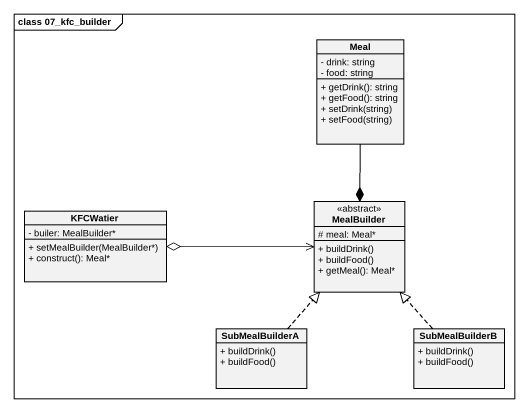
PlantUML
@startuml
mainframe class 07_kfc_builder
hide circle
hide empty members
skinparam classAttributeIconSize 0
class Meal {
  - drink: string
  - food: string
  + getDrink(): string
  + getFood(): string
  + setDrink(string)
  + setFood(string)
}
class KFCWatier {
  - builer: MealBuilder*
  + setMealBuilder(MealBuilder*)
  + construct(): Meal*
}
class MealBuilder <<abstract>> {
  # meal: Meal*
  + buildDrink()
  + buildFood()
  + getMeal(): Meal*
}
class SubMealBuilderA {
  + buildDrink()
  + buildFood()
}
class SubMealBuilderB {
  + buildDrink()
  + buildFood()
}
Meal --* MealBuilder
MealBuilder <-left-o KFCWatier
SubMealBuilderA .up.|> MealBuilder
SubMealBuilderB .up.|> MealBuilder
@enduml
